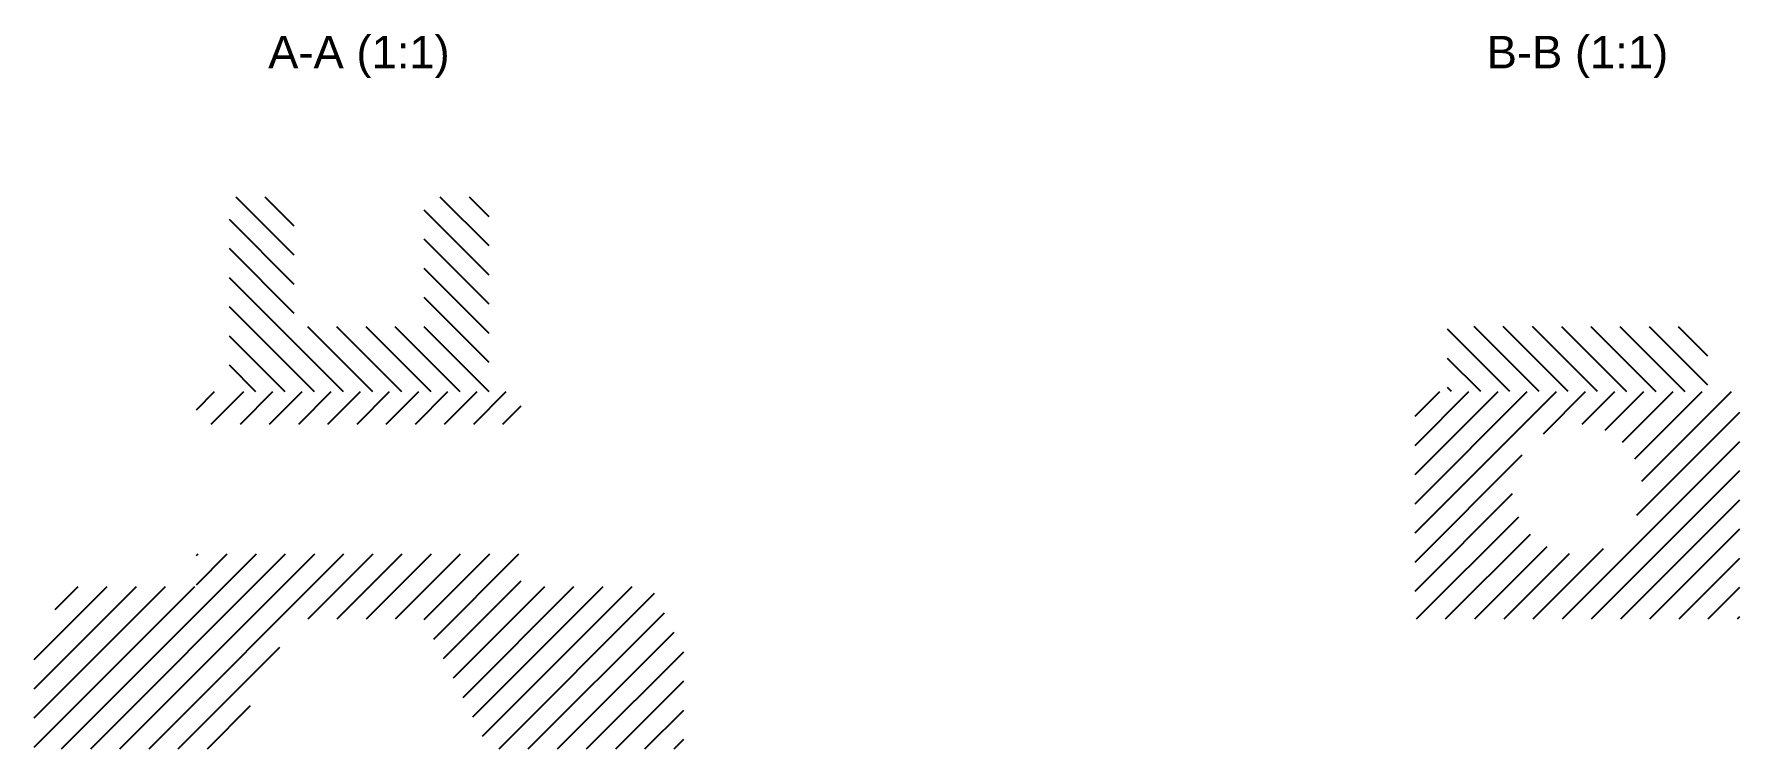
# Paper-space layout 'Разрезы' of a CAD drawing. Header units: millimetres. Extents: x 59 to 321, y 180 to 290.
import ezdxf

# ---------------------------------------------------------------- set-up
doc = ezdxf.new("R2010")
doc.units = ezdxf.units.MM
doc.layers.add('MD_Аннотация', color=7, linetype='Continuous', lineweight=25)
doc.layers.add('MD_Штриховка', color=7, linetype='Continuous', lineweight=25)
doc.styles.get("Standard").update_dxf_attribs({"font": 'arial.ttf'})

psp = doc.layouts.new('Разрезы')

# ---------------------------------------------------------------- hatches: boundary and pattern name
at = {"layer": 'MD_Штриховка'}
h = psp.add_hatch(dxfattribs=at)
h.set_pattern_fill('ANSI31', color=256, angle=90, style=0)
h.paths.add_polyline_path([(88.86, 264.82), (88.86, 234.82), (128.86, 234.82), (128.86, 264.82), (118.86, 264.82), (118.86, 244.82), (98.86, 244.82), (98.86, 264.82)], flags=0)
h = psp.add_hatch(dxfattribs=at)
h.set_pattern_fill('ANSI31', color=256, angle=90, style=0)
h.paths.add_polyline_path([(316.44, 244.82), (276.44, 244.82), (276.44, 234.82), (316.44, 234.82)], flags=0)
h = psp.add_hatch(dxfattribs=at)
h.set_pattern_fill('ANSI31', color=256, style=0)
h.paths.add_polyline_path([(83.86, 229.82), (133.86, 229.82), (133.86, 234.82), (128.86, 234.82), (88.86, 234.82), (83.86, 234.82)], flags=0)
h.paths.add_polyline_path([(153.86, 204.82), (133.86, 204.82), (133.86, 209.82), (83.86, 209.82), (83.86, 204.82), (63.86, 204.82), (58.86, 194.82), (58.86, 179.82), (88.86, 179.82), (98.86, 199.82), (118.86, 199.82), (128.86, 179.82), (158.86, 179.82), (158.86, 194.82)], flags=0)
h = psp.add_hatch(dxfattribs=at)
h.set_pattern_fill('ANSI31', color=256, style=0)
h.paths.add_polyline_path([(271.44, 199.82), (321.44, 199.82), (321.44, 234.82), (316.44, 234.82), (276.44, 234.82), (271.44, 234.82)], flags=0)
edge = h.paths.add_edge_path(flags=0)
edge.add_ellipse((296.44, 219.82), major_axis=(0, 10), ratio=1, start_angle=0, end_angle=360, ccw=False)

# ---------------------------------------------------------------- texts
at = {"layer": 'MD_Аннотация', "char_height": 5, "attachment_point": 8}
for s, insert, width in [('A-A (1:1)', (108.86, 283.07), 30.2149), ('B-B (1:1)', (296.44, 283.07), 29.6828)]:
    psp.add_mtext(s, dxfattribs=dict(at, insert=insert, width=width))

doc.saveas('drawing.dxf')
